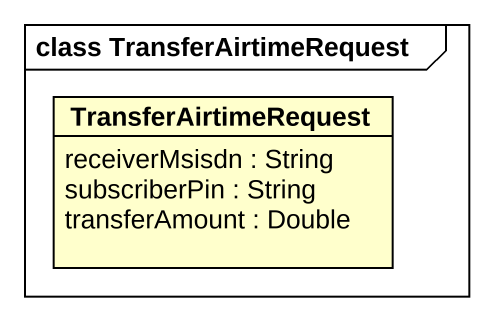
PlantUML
@startuml
mainframe class TransferAirtimeRequest
hide circle
hide empty members
class TransferAirtimeRequest {
  receiverMsisdn : String
  subscriberPin : String
  transferAmount : Double
}
@enduml
